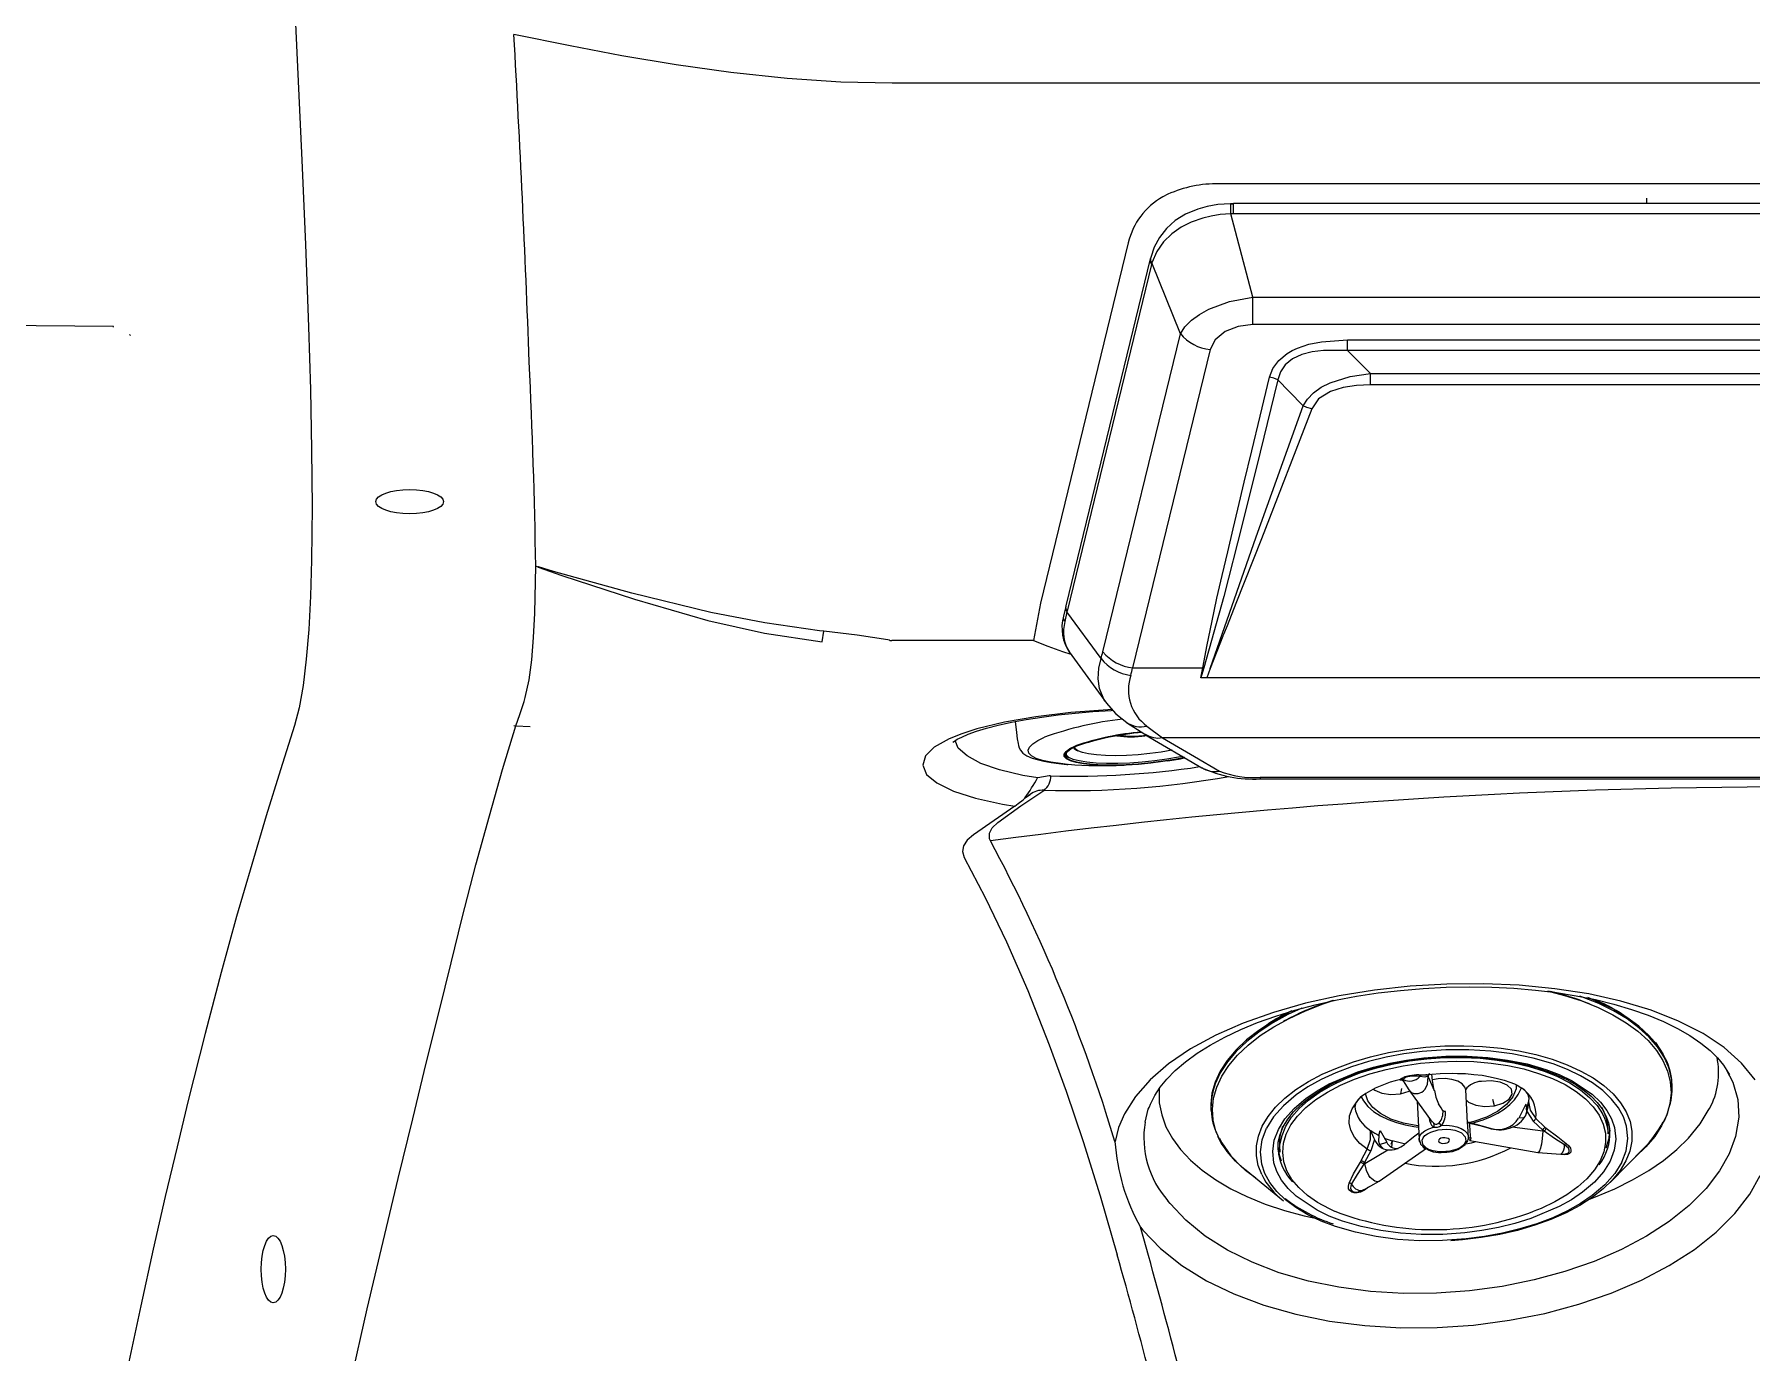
# Model space of a CAD drawing. Extents: x 527 to 611, y 788 to 934.
# Drawn here: x 577.69 to 590.02, y 875.16 to 884.62 of the extents above; entities that cross this region are included whole.
import ezdxf

# ---------------------------------------------------------------- set-up
doc = ezdxf.new("R2010")
doc.units = 0
doc.header["$MEASUREMENT"] = 0
for name, color, linetype in [('1', 4, 'Continuous'), ('BDIM_GREEN', 3, 'Continuous'), ('BDIM_YELLOW', 2, 'Continuous')]:
    doc.layers.add(name, color=color, linetype=linetype)

# ---------------------------------------------------------------- blocks, each defined once
blk = doc.blocks.new('2018 FLAIR')
at = {"layer": '1', "linetype": 'Continuous', "lineweight": 25}
for p, q in [((69.955, 80.909), (56.955, 80.909)), ((67.608, 80.187), (59.301, 80.187)), ((58.935, 80.112), (58.899, 80.093)), ((58.65, 79.764), (58.019, 77.176)), ((51.365, 79.162), (46.297, 79.214)), ((51.366, 79.162), (51.365, 79.162)), ((51.367, 79.159), (51.365, 79.162)), ((51.481, 79.105), (51.488, 79.097)), ((54.35, 78.907), (54.349, 78.907)), ((54.414, 77.435), (54.397, 77.441)), ((58.019, 77.176), (57.97, 76.909)), ((56.453, 76.898), (56.466, 76.975)), ((56.939, 76.909), (56.954, 76.909)), ((57.97, 76.909), (56.954, 76.909)), ((58.178, 76.829), (58.237, 76.81)), ((54.239, 76.297), (54.253, 76.296)), ((54.253, 76.296), (54.356, 76.29)), ((57.836, 75.718), (57.539, 75.514)), ((57.91, 75.779), (57.895, 75.765)), ((57.905, 75.775), (57.939, 75.798)), ((57.905, 75.774), (57.908, 75.778)), ((57.938, 75.801), (57.933, 75.798)), ((57.939, 75.798), (57.945, 75.802)), ((58.8, 73.556), (58.802, 73.56)), ((58.761, 72.612), (58.738, 72.696))]:
    blk.add_line(p, q, dxfattribs=at)
at = {"layer": '1', "linetype": 'Continuous', "lineweight": 25, "flags": 128}
for points in [[(52.66, 81.596), (52.69, 80.975), (52.719, 80.358), (52.745, 79.751), (52.767, 79.16), (52.78, 78.71), (52.788, 78.278), (52.791, 77.868), (52.787, 77.486)], [(56.955, 80.909), (56.587, 80.917), (56.202, 80.943), (55.798, 80.986), (55.405, 81.041), (55.014, 81.107), (54.644, 81.177), (54.24, 81.26)], [(62.37, 80.083), (62.37, 80.072), (62.37, 80.053), (62.37, 80.045)], [(52.787, 77.486), (52.78, 77.226), (52.768, 76.988), (52.75, 76.773), (52.728, 76.585), (52.7, 76.425), (52.666, 76.297)], [(54.253, 76.296), (54.282, 76.377), (54.313, 76.469), (54.322, 76.499), (54.35, 76.625), (54.369, 76.769), (54.382, 76.93), (54.391, 77.105), (54.397, 77.441)], [(54.416, 77.437), (54.415, 77.436), (54.414, 77.435)], [(54.414, 77.435), (54.585, 77.375), (55.106, 77.204), (55.633, 77.052), (56.039, 76.96), (56.453, 76.898)], [(56.466, 76.975), (56.435, 76.978), (56.042, 77.034), (55.654, 77.109), (55.087, 77.247), (54.525, 77.404), (54.416, 77.437)], [(56.939, 76.909), (56.939, 76.909), (56.939, 76.909), (56.939, 76.909), (56.938, 76.909), (56.936, 76.91), (56.925, 76.913), (56.704, 76.946), (56.466, 76.975)], [(57.97, 76.909), (58.074, 76.867), (58.178, 76.829)], [(58.534, 76.412), (58.504, 76.411), (58.238, 76.39), (57.987, 76.36), (57.761, 76.321), (57.564, 76.274), (57.456, 76.239), (57.364, 76.203), (57.258, 76.142), (57.194, 76.079), (57.175, 76.013), (57.203, 75.947), (57.277, 75.885), (57.395, 75.827), (57.553, 75.775), (57.748, 75.733), (57.836, 75.718)], [(57.39, 76.178), (57.39, 76.178), (57.402, 76.186), (57.423, 76.199), (57.456, 76.215), (57.502, 76.235), (57.561, 76.256), (57.633, 76.278), (57.717, 76.3), (57.812, 76.321), (57.917, 76.34), (58.029, 76.358), (58.147, 76.374), (58.269, 76.387), (58.395, 76.398), (58.527, 76.406), (58.537, 76.407)], [(52.666, 76.297), (52.565, 75.98), (52.462, 75.649), (52.358, 75.299), (52.25, 74.926), (52.139, 74.524), (52.024, 74.086), (51.903, 73.606), (51.822, 73.273), (51.738, 72.917), (51.652, 72.537), (51.562, 72.13), (51.469, 71.695), (51.372, 71.229), (51.272, 70.731), (51.181, 70.267), (51.088, 69.777), (50.992, 69.261), (50.894, 68.717), (50.804, 68.206), (50.712, 67.674)], [(52.016, 65.963), (52.059, 66.224), (52.168, 66.882), (52.277, 67.519), (52.386, 68.132), (52.492, 68.721), (52.597, 69.28), (52.7, 69.81), (52.796, 70.291), (52.89, 70.747), (52.981, 71.179), (53.07, 71.587), (53.188, 72.109), (53.301, 72.594), (53.41, 73.045), (53.514, 73.474), (53.611, 73.873), (53.703, 74.245), (53.789, 74.593), (53.87, 74.916), (53.968, 75.297), (54.064, 75.65), (54.158, 75.981), (54.253, 76.296)], [(58, 75.921), (57.893, 75.94), (57.727, 75.979), (57.592, 76.026), (57.493, 76.079), (57.43, 76.135), (57.408, 76.19)], [(58.093, 75.937), (58.082, 75.937), (58, 75.921)], [(57.715, 75.602), (57.88, 75.72), (58.045, 75.832)], [(57.836, 75.718), (57.861, 75.737), (57.895, 75.765)], [(57.661, 75.47), (57.655, 75.485), (57.653, 75.524), (57.673, 75.564), (57.715, 75.602), (57.715, 75.602)], [(57.539, 75.514), (57.494, 75.474), (57.467, 75.433), (57.46, 75.392), (57.472, 75.351)], [(57.662, 75.47), (57.661, 75.47), (57.661, 75.47)], [(57.472, 75.351), (57.624, 75.062), (57.776, 74.744), (57.929, 74.394), (58.083, 74.006), (58.205, 73.673), (58.327, 73.311), (58.448, 72.92), (58.57, 72.498)], [(58.738, 72.696), (58.755, 72.674), (58.881, 72.543), (59.034, 72.421), (59.212, 72.311), (59.407, 72.216), (59.623, 72.135), (59.854, 72.07), (60.095, 72.021), (60.348, 71.989), (60.606, 71.973), (60.867, 71.975), (61.129, 71.993), (61.387, 72.027), (61.64, 72.077), (61.885, 72.143), (62.117, 72.223), (62.334, 72.316), (62.534, 72.421), (62.714, 72.536), (62.871, 72.661), (63.004, 72.794), (63.111, 72.932), (63.187, 73.066)], [(63.15, 73.754), (63.053, 73.874), (62.927, 73.986), (62.776, 74.086), (62.601, 74.176), (62.403, 74.253), (62.187, 74.318), (61.956, 74.37), (61.711, 74.408), (61.457, 74.433), (61.199, 74.444), (60.936, 74.441), (60.674, 74.426), (60.417, 74.397), (60.164, 74.356), (59.922, 74.303), (59.692, 74.238), (59.476, 74.161), (59.278, 74.074), (59.098, 73.977), (58.94, 73.869), (58.807, 73.754), (58.702, 73.635), (58.624, 73.51), (58.581, 73.411), (58.555, 73.31)], [(58.802, 73.559), (58.809, 73.579), (58.84, 73.641), (58.879, 73.701), (58.927, 73.759), (58.988, 73.821), (59.061, 73.883), (59.144, 73.944), (59.239, 74.003), (59.343, 74.06), (59.457, 74.114), (59.579, 74.165), (59.71, 74.212), (59.847, 74.254), (59.991, 74.293), (60.138, 74.326), (60.289, 74.354), (60.444, 74.378), (60.604, 74.396), (60.767, 74.41), (60.931, 74.418), (61.096, 74.421), (61.259, 74.419), (61.419, 74.411), (61.574, 74.398), (61.724, 74.38), (61.866, 74.357), (62.003, 74.33), (62.136, 74.297), (62.262, 74.259), (62.381, 74.217), (62.491, 74.172), (62.592, 74.123), (62.682, 74.071), (62.76, 74.018), (62.826, 73.965), (62.88, 73.912), (62.923, 73.859), (62.959, 73.802), (62.965, 73.789)], [(62.942, 73.829), (62.991, 73.736), (63.025, 73.613), (63.032, 73.486), (63.009, 73.347), (62.963, 73.223), (62.895, 73.1), (62.798, 72.973), (62.676, 72.851), (62.533, 72.736), (62.371, 72.631), (62.191, 72.535), (61.995, 72.45), (61.785, 72.377), (61.563, 72.317), (61.334, 72.27), (61.099, 72.238), (60.862, 72.222), (60.625, 72.22), (60.39, 72.234), (60.162, 72.264), (59.943, 72.309), (59.734, 72.369), (59.539, 72.444), (59.362, 72.531), (59.202, 72.632), (59.063, 72.745), (58.95, 72.865), (58.934, 72.885)], [(58.873, 73.691), (58.871, 73.675), (58.873, 73.588), (58.89, 73.503), (58.921, 73.416), (58.967, 73.332), (59.025, 73.253), (59.096, 73.178), (59.181, 73.104), (59.279, 73.035), (59.386, 72.972), (59.502, 72.915), (59.632, 72.862), (59.772, 72.815), (59.914, 72.777), (60.039, 72.75)], [(58.771, 73.45), (58.794, 73.542), (58.8, 73.556)], [(61.962, 72.898), (62.004, 72.913), (62.142, 72.972), (62.27, 73.036), (62.386, 73.103), (62.491, 73.175), (62.587, 73.253), (62.671, 73.334), (62.756, 73.437), (62.821, 73.545)]]:
    blk.add_lwpolyline(points, dxfattribs=at)
at = {"layer": '1', "linetype": 'Continuous', "lineweight": 25}
for centre, radius, start, end in [((-70.443, 74.234), 124.881, 2.14447, 3.22508), ((59.283, 79.344), 0.843, 88.7771, 114.3822), ((54.343, 78.642), 0.266, 88.375, 88.7137), ((6.061, 76.628), 48.343, 0.964, 2.7031), ((57.962, 75.934), 0.132, 309.213, 1.0558), ((58.255, 81.992), 6.058, 268.4671, 278.6119), ((63.457, 32.376), 43.481, 82.3474, 97.6588), ((56.678, 76.664), 1.516, 324.3287, 330.6648), ((58.032, 75.693), 0.14, 84.8861, 128.4627), ((58.229, 82.26), 6.43, 268.3555, 280.2443), ((57.894, 75.792), 0.02, 301.7504, 315.3026), ((57.895, 75.791), 0.0196, 315.4264, 322.3094), ((47.38, 69.95), 11.669, 16.738, 28.23), ((62.35, 73.804), 0.538, 331.2183, 11.9647), ((59.445, 73.34), 0.683, 170.6702, 221.6703), ((60.023, 73.412), 1.472, 183.9507, 209.123), ((18.081, 61.14), 42.267, 13.0738, 15.7485), ((17.321, 60.808), 42.874, 13.3079, 15.8218)]:
    blk.add_arc(centre, radius, start, end, dxfattribs=at)
blk.add_ellipse((59.91, 79.087), major_axis=(-1.175, 0.862), ratio=0.581844, start_param=6.028998, end_param=6.520571, dxfattribs=at)
at = {"layer": '1'}
for centre, major_axis in [((53.492, 77.905), (-0.242, 0)), ((52.513, 72.394), (0, 0.242))]:
    blk.add_ellipse(centre, major_axis=major_axis, ratio=0.358288, dxfattribs=at)
at = {"layer": 'BDIM_GREEN', "linetype": 'Continuous', "lineweight": 25}
for p, q in [((59.406, 80.044), (59.385, 80.044)), ((67.503, 80.045), (59.406, 80.045)), ((59.406, 80.044), (59.406, 80.045)), ((59.545, 79.374), (59.386, 79.972)), ((67.503, 79.972), (59.406, 79.972)), ((58.808, 79.648), (58.202, 77.158)), ((58.811, 79.659), (58.808, 79.648)), ((58.818, 79.609), (58.211, 77.119)), ((58.82, 79.619), (58.818, 79.609)), ((59.024, 79.111), (58.82, 79.619)), ((59.545, 79.374), (67.364, 79.374)), ((59.545, 79.176), (59.545, 79.374)), ((67.364, 79.176), (59.545, 79.176)), ((58.468, 76.827), (59.024, 79.111)), ((60.223, 79.066), (66.686, 79.066)), ((60.223, 78.99), (60.223, 79.066)), ((59.238, 78.997), (58.681, 76.713)), ((66.686, 78.99), (60.223, 78.99)), ((60.389, 78.825), (66.52, 78.825)), ((60.389, 78.744), (60.389, 78.825)), ((66.52, 78.744), (60.389, 78.744)), ((58.201, 77.153), (58.185, 77.083)), ((58.21, 77.114), (58.195, 77.045)), ((58.202, 77.158), (58.201, 77.153)), ((58.211, 77.119), (58.21, 77.114)), ((58.455, 76.779), (58.21, 77.114)), ((58.225, 76.827), (58.493, 76.458)), ((58.681, 76.713), (59.186, 76.713)), ((59.171, 76.641), (59.186, 76.713)), ((59.192, 76.712), (59.171, 76.641)), ((59.239, 76.707), (59.214, 76.641)), ((59.214, 76.641), (59.171, 76.641)), ((67.695, 76.641), (59.214, 76.641)), ((58.638, 76.32), (58.77, 76.235)), ((58.77, 76.234), (59.178, 75.994)), ((58.784, 76.294), (58.897, 76.21)), ((68.013, 76.21), (58.897, 76.21)), ((58.198, 76.086), (58.223, 76.069)), ((67.313, 75.924), (59.596, 75.924)), ((59.596, 75.917), (59.596, 75.917)), ((59.596, 75.914), (67.313, 75.914)), ((61.965, 74.297), (61.954, 74.302)), ((59.775, 74.18), (59.765, 74.174)), ((62.49, 73.941), (62.438, 74.021)), ((60.624, 73.748), (60.624, 73.747)), ((60.624, 73.747), (60.664, 73.682)), ((60.794, 73.79), (60.786, 73.789)), ((60.802, 73.782), (60.8, 73.78)), ((60.802, 73.775), (60.8, 73.78)), ((60.802, 73.782), (60.802, 73.775)), ((60.802, 73.775), (60.847, 73.677)), ((62.554, 73.718), (62.553, 73.73)), ((60.664, 73.681), (60.832, 73.45)), ((60.723, 73.6), (60.738, 73.325)), ((61.086, 73.445), (61.073, 73.681)), ((59.243, 73.545), (59.244, 73.533)), ((61.503, 73.58), (61.453, 73.478)), ((61.503, 73.58), (61.509, 73.549)), ((61.513, 73.53), (61.517, 73.542)), ((61.513, 73.525), (61.557, 73.456)), ((61.575, 73.476), (61.641, 73.415)), ((60.448, 73.355), (60.458, 73.389)), ((60.458, 73.389), (60.505, 73.305)), ((61.086, 73.451), (61.249, 73.406)), ((61.092, 73.344), (61.09, 73.377)), ((61.625, 73.386), (61.405, 73.413)), ((61.625, 73.393), (61.557, 73.456)), ((61.625, 73.393), (61.625, 73.386)), ((61.635, 73.385), (61.625, 73.393)), ((61.635, 73.385), (61.625, 73.386)), ((61.641, 73.415), (61.651, 73.407)), ((62.096, 73.367), (62.094, 73.41)), ((59.725, 73.251), (59.725, 73.261)), ((59.735, 73.279), (59.738, 73.235)), ((60.323, 73.174), (60.366, 73.255)), ((60.392, 73.243), (60.347, 73.16)), ((60.348, 73.153), (60.514, 73.25)), ((60.417, 73.325), (60.392, 73.243)), ((60.451, 73.026), (60.791, 73.263)), ((60.454, 73.29), (60.505, 73.305)), ((60.454, 73.29), (60.478, 73.262)), ((60.738, 73.325), (60.746, 73.303)), ((61.091, 73.341), (61.092, 73.344)), ((61.101, 73.318), (61.591, 73.233)), ((61.591, 73.233), (61.756, 73.22)), ((62.08, 73.27), (62.081, 73.265)), ((62.109, 73.017), (62.351, 73.264)), ((59.496, 73.104), (59.764, 72.886)), ((60.316, 73.163), (60.323, 73.174)), ((60.347, 73.16), (60.34, 73.148)), ((60.34, 73.148), (60.348, 73.153)), ((60.347, 73.16), (60.348, 73.153)), ((61.758, 73.22), (61.787, 73.222)), ((60.332, 72.96), (60.451, 73.026)), ((60.306, 72.951), (60.327, 72.959))]:
    blk.add_line(p, q, dxfattribs=at)
at = {"layer": 'BDIM_GREEN', "linetype": 'Continuous', "lineweight": 25, "flags": 128}
for points in [[(59.385, 80.044), (59.294, 80.038), (59.217, 80.025), (59.149, 80.006), (59.061, 79.969), (58.987, 79.923), (58.924, 79.866), (58.874, 79.802), (58.836, 79.733), (58.811, 79.659)], [(59.385, 80.044), (59.397, 80.044), (59.406, 80.044)], [(59.386, 79.972), (59.311, 79.966), (59.245, 79.955), (59.185, 79.941), (59.102, 79.912), (59.029, 79.875), (58.962, 79.829), (58.903, 79.771), (58.855, 79.702), (58.82, 79.619)], [(59.406, 79.972), (59.395, 79.972), (59.386, 79.972)], [(59.024, 79.111), (59.057, 79.161), (59.104, 79.208), (59.162, 79.25), (59.228, 79.286), (59.378, 79.343), (59.545, 79.374)], [(59.545, 79.176), (59.439, 79.163), (59.345, 79.126), (59.275, 79.068), (59.238, 78.997)], [(59.663, 78.798), (59.687, 78.861), (59.73, 78.919), (59.79, 78.969), (59.826, 78.99), (59.865, 79.008), (59.946, 79.035), (60.038, 79.053), (60.223, 79.066)], [(60.223, 78.99), (60.052, 78.991), (59.971, 78.981), (59.895, 78.961), (59.829, 78.93), (59.776, 78.888), (59.742, 78.836), (59.724, 78.779)], [(60.223, 78.99), (60.316, 78.897), (60.389, 78.825)], [(59.186, 76.713), (59.216, 76.876), (59.249, 77.038), (59.287, 77.211), (59.325, 77.375), (59.364, 77.544), (59.403, 77.711), (59.436, 77.851), (59.483, 78.046), (59.536, 78.269), (59.596, 78.52), (59.663, 78.798)], [(59.724, 78.779), (59.596, 78.26), (59.468, 77.741), (59.337, 77.225), (59.192, 76.712)], [(59.724, 78.779), (59.694, 78.791), (59.663, 78.798)], [(59.906, 78.594), (59.804, 78.697), (59.724, 78.779)], [(59.906, 78.594), (59.936, 78.642), (59.979, 78.687), (60.035, 78.727), (60.1, 78.759), (60.242, 78.803), (60.389, 78.825)], [(60.389, 78.744), (60.289, 78.74), (60.192, 78.725), (60.102, 78.697), (60.016, 78.643), (59.967, 78.571)], [(59.239, 76.707), (59.568, 77.652), (59.906, 78.594)], [(59.967, 78.571), (59.607, 77.638), (59.422, 77.173), (59.359, 77.014), (59.334, 76.951), (59.33, 76.942), (59.33, 76.941), (59.33, 76.941), (59.33, 76.941), (59.329, 76.94), (59.239, 76.707)], [(59.967, 78.571), (59.932, 78.581), (59.906, 78.594)], [(58.491, 76.46), (58.561, 76.382), (58.639, 76.319)], [(57.839, 76.326), (57.848, 76.248), (57.853, 76.202), (57.859, 76.169), (57.862, 76.155), (57.867, 76.138), (57.876, 76.12), (57.894, 76.1), (57.922, 76.081), (57.961, 76.064), (58.006, 76.051), (58.044, 76.042), (58.097, 76.033), (58.151, 76.025), (58.19, 76.021), (58.209, 76.019), (58.215, 76.019), (58.216, 76.019)], [(58.897, 76.21), (59.125, 76.076), (59.305, 75.97)], [(59.057, 76.067), (58.982, 76.052), (58.899, 76.039), (58.811, 76.028), (58.723, 76.019), (58.635, 76.014), (58.551, 76.011), (58.472, 76.012), (58.4, 76.015), (58.337, 76.022), (58.284, 76.032), (58.243, 76.043), (58.215, 76.058), (58.2, 76.074), (58.2, 76.092), (58.213, 76.11), (58.239, 76.13), (58.279, 76.149)], [(58.228, 76.066), (58.221, 76.068), (58.2, 76.074)], [(59.04, 76.076), (59.011, 76.071), (58.928, 76.056), (58.841, 76.044), (58.751, 76.035), (58.662, 76.028), (58.576, 76.025), (58.494, 76.025), (58.419, 76.028), (58.353, 76.034), (58.298, 76.043), (58.254, 76.054), (58.224, 76.068), (58.208, 76.085), (58.206, 76.102), (58.206, 76.103)], [(59.054, 76.068), (58.984, 76.054), (58.9, 76.041), (58.811, 76.03), (58.722, 76.021), (58.634, 76.016), (58.548, 76.013), (58.469, 76.014), (58.396, 76.018), (58.332, 76.024), (58.279, 76.034), (58.238, 76.046), (58.211, 76.059)], [(58.965, 76.12), (58.964, 76.12), (58.886, 76.107), (58.804, 76.096), (58.721, 76.088), (58.638, 76.083), (58.559, 76.081), (58.486, 76.083), (58.421, 76.087), (58.365, 76.094), (58.321, 76.104), (58.289, 76.117), (58.27, 76.131), (58.266, 76.144)], [(58.613, 76.013), (58.615, 76.013), (58.62, 76.013)], [(61.674, 74.388), (61.781, 74.36), (61.906, 74.32), (62.022, 74.273), (62.128, 74.221), (62.224, 74.164), (62.309, 74.102), (62.381, 74.036), (62.441, 73.965), (62.488, 73.892), (62.521, 73.817), (62.541, 73.739), (62.546, 73.66), (62.537, 73.581), (62.515, 73.502), (62.478, 73.424), (62.429, 73.348), (62.366, 73.273), (62.29, 73.201), (62.289, 73.201)], [(62.495, 73.929), (62.448, 74.003), (62.388, 74.073), (62.315, 74.14), (62.23, 74.202), (62.133, 74.26), (62.026, 74.312), (61.95, 74.344)], [(59.825, 74.248), (59.796, 74.233), (59.687, 74.173), (59.588, 74.109), (59.5, 74.04), (59.424, 73.968), (59.361, 73.893), (59.311, 73.816), (59.274, 73.737), (59.251, 73.658), (59.243, 73.578), (59.243, 73.545)], [(59.565, 73.048), (59.492, 73.102), (59.419, 73.169), (59.359, 73.239), (59.313, 73.312), (59.279, 73.388), (59.26, 73.465), (59.255, 73.544), (59.263, 73.623), (59.286, 73.702), (59.322, 73.78), (59.372, 73.857), (59.435, 73.931), (59.51, 74.003), (59.597, 74.071), (59.696, 74.135), (59.804, 74.195), (59.922, 74.249), (60.049, 74.299), (60.129, 74.326)], [(62.193, 73.162), (62.225, 73.245), (62.237, 73.332), (62.227, 73.42), (62.205, 73.487), (62.169, 73.552), (62.119, 73.616), (62.057, 73.676), (61.982, 73.732), (61.896, 73.783), (61.802, 73.828), (61.699, 73.868), (61.556, 73.909), (61.406, 73.94), (61.253, 73.96), (61.095, 73.97), (60.93, 73.969), (60.76, 73.957), (60.629, 73.94), (60.501, 73.916), (60.374, 73.885), (60.253, 73.848), (60.139, 73.805), (60.034, 73.756), (59.94, 73.703), (59.856, 73.646), (59.764, 73.568), (59.693, 73.487), (59.643, 73.406)], [(59.726, 73.261), (59.727, 73.305), (59.74, 73.361), (59.762, 73.417), (59.795, 73.471), (59.837, 73.524), (59.888, 73.575), (59.948, 73.624), (60.017, 73.671), (60.093, 73.715), (60.176, 73.755), (60.265, 73.791), (60.359, 73.824), (60.456, 73.851), (60.553, 73.873), (60.647, 73.89), (60.715, 73.9), (60.788, 73.908), (60.883, 73.916)], [(59.728, 73.398), (59.774, 73.474), (59.841, 73.549), (59.926, 73.622), (60.005, 73.675), (60.093, 73.724), (60.297, 73.811), (60.41, 73.845), (60.528, 73.874), (60.648, 73.896), (60.771, 73.912), (60.929, 73.924), (61.084, 73.924), (61.231, 73.915), (61.373, 73.896), (61.513, 73.868), (61.647, 73.829), (61.743, 73.792), (61.831, 73.75), (61.981, 73.65), (62.039, 73.594), (62.086, 73.534), (62.119, 73.473), (62.14, 73.411), (62.149, 73.328), (62.138, 73.248), (62.109, 73.17)], [(60.883, 73.916), (61.008, 73.919), (61.059, 73.919), (61.141, 73.916), (61.225, 73.909), (61.313, 73.899), (61.401, 73.885), (61.489, 73.866), (61.574, 73.844), (61.655, 73.817), (61.731, 73.787), (61.802, 73.754), (61.866, 73.717), (61.923, 73.678), (61.974, 73.636), (62.016, 73.591), (62.052, 73.545), (62.079, 73.496), (62.097, 73.445), (62.104, 73.404)], [(60.6, 73.754), (60.614, 73.754), (60.622, 73.746)], [(60.668, 73.783), (60.669, 73.781), (60.671, 73.778)], [(60.8, 73.78), (60.78, 73.773), (60.743, 73.777)], [(60.755, 73.789), (60.789, 73.789), (60.79, 73.79)], [(60.79, 73.789), (60.83, 73.794), (60.889, 73.798)], [(60.847, 73.677), (60.835, 73.748), (60.83, 73.794)], [(61.073, 73.681), (61.067, 73.702), (61.047, 73.725), (61.015, 73.744), (60.973, 73.757), (60.925, 73.763), (60.875, 73.761), (60.834, 73.754)], [(60.889, 73.798), (60.978, 73.801), (61.014, 73.8), (61.072, 73.798), (61.131, 73.793), (61.19, 73.786), (61.247, 73.776), (61.3, 73.764), (61.348, 73.751), (61.389, 73.737), (61.422, 73.724), (61.446, 73.712), (61.463, 73.702), (61.471, 73.697), (61.471, 73.697)], [(61.278, 73.568), (61.34, 73.586), (61.385, 73.615), (61.407, 73.65), (61.402, 73.686), (61.371, 73.716), (61.319, 73.738), (61.254, 73.746), (61.185, 73.741)], [(60.323, 73.632), (60.338, 73.603), (60.37, 73.562), (60.411, 73.526), (60.46, 73.495), (60.515, 73.469), (60.575, 73.447), (60.638, 73.43), (60.7, 73.419), (60.733, 73.415)], [(60.411, 73.687), (60.419, 73.679), (60.471, 73.657), (60.536, 73.649), (60.605, 73.654)], [(60.605, 73.654), (60.667, 73.673), (60.669, 73.674)], [(61.077, 73.607), (61.092, 73.593), (61.144, 73.571), (61.209, 73.562), (61.278, 73.568)], [(61.118, 73.442), (61.142, 73.449), (61.198, 73.467), (61.251, 73.489), (61.302, 73.515), (61.348, 73.544), (61.388, 73.576), (61.423, 73.611), (61.45, 73.649), (61.47, 73.691), (61.47, 73.692)], [(61.523, 73.595), (61.536, 73.536), (61.575, 73.476)], [(60.909, 73.532), (60.896, 73.552), (60.877, 73.581)], [(61.501, 73.493), (61.51, 73.525), (61.509, 73.549)], [(59.291, 73.35), (59.323, 73.29), (59.338, 73.269)], [(62.193, 73.162), (62.143, 73.081), (62.072, 73), (61.981, 72.922), (61.896, 72.865), (61.802, 72.812), (61.697, 72.763), (61.583, 72.72), (61.462, 72.683), (61.336, 72.652), (61.207, 72.628), (61.076, 72.611), (60.906, 72.599), (60.741, 72.598), (60.583, 72.608), (60.43, 72.628), (60.281, 72.659), (60.137, 72.7), (60.034, 72.74), (59.94, 72.785), (59.854, 72.836), (59.779, 72.892), (59.717, 72.952), (59.667, 73.016), (59.631, 73.081), (59.609, 73.148), (59.599, 73.236), (59.611, 73.323), (59.643, 73.406)], [(62.109, 73.17), (62.062, 73.094), (61.996, 73.019), (61.91, 72.946), (61.831, 72.893), (61.743, 72.844), (61.539, 72.758), (61.426, 72.723), (61.308, 72.694), (61.188, 72.672), (61.066, 72.656), (60.907, 72.644), (60.752, 72.644), (60.605, 72.653), (60.463, 72.672), (60.323, 72.7), (60.189, 72.739), (60.093, 72.776), (60.005, 72.818), (59.855, 72.918), (59.797, 72.974), (59.751, 73.034), (59.717, 73.095), (59.696, 73.158), (59.687, 73.24), (59.698, 73.32), (59.728, 73.398)], [(60.366, 73.255), (60.388, 73.326), (60.39, 73.388)], [(60.448, 73.355), (60.446, 73.314), (60.454, 73.29)], [(60.736, 73.37), (60.698, 73.341), (60.632, 73.29)], [(60.764, 73.29), (60.76, 73.32), (60.766, 73.337), (60.78, 73.353), (60.798, 73.367), (60.822, 73.379), (60.875, 73.395), (60.933, 73.4), (60.965, 73.397), (60.994, 73.392), (61.02, 73.383), (61.042, 73.372), (61.068, 73.345)], [(60.898, 73.425), (60.936, 73.427), (60.974, 73.424), (61.009, 73.416), (61.04, 73.405), (61.064, 73.39), (61.081, 73.373), (61.091, 73.354), (61.091, 73.333)], [(61.09, 73.377), (61.09, 73.382), (61.086, 73.452)], [(61.253, 73.403), (61.192, 73.419), (61.102, 73.441)], [(61.781, 73.287), (61.709, 73.333), (61.635, 73.385)], [(61.651, 73.407), (61.733, 73.345), (61.794, 73.297)], [(62.081, 73.265), (62.101, 73.335), (62.106, 73.398)], [(62.105, 73.406), (62.105, 73.404), (62.107, 73.384)], [(59.724, 73.278), (59.734, 73.215), (59.748, 73.171)], [(60.743, 73.306), (60.741, 73.311), (60.738, 73.325)], [(60.746, 73.303), (60.749, 73.292), (60.771, 73.27)], [(61.068, 73.345), (61.073, 73.315), (61.066, 73.299), (61.053, 73.283), (61.034, 73.268), (61.011, 73.256), (60.958, 73.241), (60.899, 73.236), (60.868, 73.238), (60.838, 73.244), (60.812, 73.252), (60.79, 73.264), (60.764, 73.29)], [(60.906, 73.337), (60.894, 73.334), (60.884, 73.328), (60.879, 73.322), (60.877, 73.315), (60.88, 73.309), (60.887, 73.303), (60.897, 73.299), (60.909, 73.297), (60.923, 73.298), (60.927, 73.298), (60.939, 73.302), (60.948, 73.307), (60.954, 73.313), (60.955, 73.32), (60.953, 73.327), (60.946, 73.332), (60.935, 73.336), (60.923, 73.338), (60.91, 73.338), (60.906, 73.337)], [(61.091, 73.333), (61.092, 73.335), (61.096, 73.337), (61.101, 73.338), (61.108, 73.339)], [(61.101, 73.318), (61.1, 73.318), (61.099, 73.319)], [(60.235, 73.012), (60.266, 73.078), (60.316, 73.163)], [(60.34, 73.148), (60.293, 73.074), (60.253, 73.007)], [(62.222, 73.172), (62.181, 73.102), (62.127, 73.035), (62.06, 72.97), (61.981, 72.909), (61.892, 72.852), (61.793, 72.799), (61.684, 72.751), (61.568, 72.709), (61.445, 72.673), (61.317, 72.644), (61.184, 72.621), (61.049, 72.605), (60.966, 72.598)], [(61.792, 73.217), (61.781, 73.216), (61.755, 73.218)], [(61.77, 73.221), (61.77, 73.221), (61.79, 73.222)], [(60.345, 72.961), (60.318, 72.948), (60.293, 72.942), (60.272, 72.942), (60.254, 72.948), (60.24, 72.958), (60.232, 72.971), (60.23, 72.99), (60.235, 73.012)], [(60.311, 72.953), (60.321, 72.956), (60.341, 72.966)], [(60.327, 72.959), (60.331, 72.96), (60.332, 72.96)]]:
    blk.add_lwpolyline(points, dxfattribs=at)
at = {"layer": 'BDIM_GREEN', "linetype": 'Continuous', "lineweight": 25}
for centre, radius, start, end in [((51.44, 79.837), 7.948, 0.9729, 1.4966), ((59.268, 79.31), 0.314, 219.1279, 264.4889), ((58.494, 77), 0.32, 164.8964, 214.0442), ((58.712, 77.025), 0.314, 219.1279, 264.4889), ((58.703, 76.967), 0.311, 217.145, 263.6515), ((59.172, 76.537), 0.177, 83.5469, 85.484), ((58.969, 76.553), 0.318, 160.6101, 234.4842), ((58.898, 74.366), 1.887, 94.4643, 109.1397), ((58.671, 76.945), 0.728, 261.8967, 278.0247), ((58.678, 76.889), 0.668, 262.2329, 277.9922), ((58.306, 76.176), 0.0622, 216.8351, 253.6548), ((58.351, 79.806), 3.807, 278.7828, 280.6945), ((58.468, 79.484), 3.474, 265.8718, 272.395), ((59.551, 76.811), 0.898, 245.3764, 272.8694), ((59.558, 76.636), 0.712, 249.131, 273.0555), ((61.202, 72.368), 2.075, 68.4242, 77.1723), ((61.203, 72.404), 2.041, 68.4073, 76.5564), ((61.596, 73.321), 1.084, 55.6994, 69.0851), ((60.262, 73.265), 1.077, 114.9385, 126.4484), ((60.744, 72.333), 2.085, 107.5226, 118.0024), ((60.744, 72.358), 2.063, 107.6202, 118.0044), ((62.082, 73.701), 0.472, 3.4975, 28.8718), ((62.093, 73.692), 0.461, 341.0188, 25.2566), ((60.744, 73.053), 0.716, 101.2301, 125.9146), ((60.61, 73.742), 0.0197, 43.0862, 99.0538), ((60.674, 73.712), 0.0662, 92.3309, 138.7248), ((60.669, 73.846), 0.101, 243.5167, 317.1948), ((60.699, 73.587), 0.198, 99.015, 111.771), ((60.736, 73.404), 0.385, 90.1494, 100.1384), ((60.705, 73.588), 0.193, 78.6788, 100.2987), ((60.759, 73.772), 0.0168, 104.5603, 162.9367), ((61.188, 73.595), 0.147, 91.3513, 143.4979), ((59.705, 73.559), 0.461, 161.2278, 205.3459), ((60.38, 73.545), 0.104, 122.2358, 172.8978), ((61.195, 73.733), 0.352, 189.1217, 205.5296), ((61.429, 73.607), 0.0984, 12.2738, 62.8506), ((61.334, 73.626), 0.191, 336.2414, 350.9012), ((61.277, 73.596), 0.246, 343.236, 359.8555), ((60.793, 73.522), 0.117, 319.3939, 5.162), ((60.791, 73.511), 0.137, 321.2482, 6.9189), ((60.924, 73.553), 0.0253, 233.9236, 275.8262), ((61.307, 73.565), 0.169, 249.966, 329.2136), ((61.341, 73.582), 0.181, 290.8503, 341.6231), ((61.524, 73.504), 0.0584, 304.6904, 331.4575), ((61.75, 73.388), 0.344, 3.7822, 29.145), ((62.187, 73.624), 0.352, 328.1101, 344.7155), ((60.067, 73.296), 0.332, 158.4944, 183.0357), ((60.664, 73.785), 0.481, 235.4201, 243.343), ((61.067, 73.635), 0.72, 200.0212, 205.5131), ((60.825, 73.43), 0.0219, 317.6074, 25.5731), ((60.855, 73.496), 0.0824, 259.9363, 300.7751), ((60.859, 73.466), 0.0305, 242.1315, 318.58), ((60.926, 73.463), 0.0475, 201.6116, 233.5067), ((61.104, 73.462), 0.021, 207.4922, 262.9273), ((57.222, 73.135), 3.891, 2.9984, 4.5128), ((61.314, 73.638), 0.243, 255.3828, 291.9667), ((61.568, 73.452), 0.0818, 313.9883, 332.9731), ((61.573, 73.446), 0.0875, 315.319, 333.058), ((61.816, 73.799), 0.757, 315.0153, 332.7544), ((59.921, 73.65), 0.692, 207.0714, 232.0772), ((61.09, 74.754), 1.664, 244.2061, 245.1827), ((60.528, 73.368), 0.118, 201.1618, 263.2744), ((60.576, 73.341), 0.0799, 207.3273, 277.5943), ((60.524, 73.416), 0.166, 266.3919, 310.5854), ((60.628, 73.269), 0.0942, 150.9143, 167.7147), ((60.886, 73.425), 0.193, 233.2421, 278.5085), ((60.927, 73.442), 0.208, 266.7104, 313.0344), ((61.058, 73.331), 0.0338, 303.8532, 3.413), ((61.149, 73.352), 0.057, 206.3211, 216.8151), ((61.812, 73.262), 0.0396, 116.8628, 141.6259), ((60.247, 73.023), 0.156, 53.3617, 63.6807), ((60.242, 73.011), 0.182, 54.8184, 63.6805), ((60.103, 73.326), 0.556, 207.0627, 232.3746), ((60.235, 72.979), 0.0336, 58.113, 90.3536), ((60.475, 73.805), 1.142, 232.279, 251.9204), ((60.846, 74.678), 2, 249.0935, 290.9426)]:
    blk.add_arc(centre, radius, start, end, dxfattribs=at)
for centre, major_axis, ratio, start_param, end_param in [((57.443, 78.065), (-0.677, 1.719), 0.480619, 3.700312, 3.739841), ((57.656, 78.127), (-0.636, 1.981), 0.433377, 3.749136, 3.788665)]:
    blk.add_ellipse(centre, major_axis=major_axis, ratio=ratio, start_param=start_param, end_param=end_param, dxfattribs=at)
at = {"layer": 'BDIM_YELLOW', "linetype": 'Continuous', "lineweight": 25}
for p, q in [((59.406, 79.972), (59.406, 80.044)), ((59.596, 75.924), (59.596, 75.917)), ((60.624, 73.756), (60.624, 73.748)), ((60.735, 73.789), (60.755, 73.789)), ((60.812, 73.8), (60.802, 73.782)), ((60.612, 73.692), (60.605, 73.654)), ((61.278, 73.568), (61.267, 73.613)), ((61.525, 73.627), (61.523, 73.595)), ((61.486, 73.48), (61.453, 73.478)), ((60.833, 73.451), (60.845, 73.439)), ((61.249, 73.406), (61.25, 73.404)), ((60.545, 73.315), (60.54, 73.27)), ((61.077, 73.303), (61.061, 73.288)), ((60.374, 72.984), (60.345, 72.961))]:
    blk.add_line(p, q, dxfattribs=at)
at = {"layer": 'BDIM_YELLOW', "linetype": 'Continuous', "lineweight": 25, "flags": 128}
for points in [[(58.493, 76.461), (58.48, 76.475), (58.443, 76.563), (58.434, 76.633), (58.44, 76.71), (58.455, 76.779)], [(58.215, 76.019), (58.163, 76.024), (58.094, 76.034), (58.035, 76.047), (57.989, 76.062), (57.956, 76.08), (57.937, 76.099), (57.932, 76.121), (57.941, 76.143), (57.964, 76.166), (58, 76.19), (58.049, 76.214)], [(58.611, 76.013), (58.547, 76.011), (58.467, 76.012), (58.394, 76.015), (58.33, 76.022), (58.276, 76.032), (58.235, 76.044), (58.206, 76.058), (58.191, 76.075), (58.19, 76.093), (58.204, 76.112), (58.231, 76.132), (58.271, 76.152)], [(59.057, 76.066), (58.986, 76.052), (58.934, 76.044)], [(62.51, 73.889), (62.496, 73.917), (62.449, 73.991), (62.389, 74.061), (62.316, 74.128), (62.231, 74.191), (62.134, 74.248), (62.027, 74.301), (61.91, 74.347), (61.891, 74.354)], [(59.895, 74.268), (59.796, 74.222), (59.687, 74.162), (59.588, 74.097), (59.501, 74.028), (59.425, 73.956), (59.362, 73.882), (59.311, 73.804), (59.275, 73.726), (59.268, 73.707)], [(59.608, 73.073), (59.583, 73.138), (59.57, 73.208), (59.57, 73.279), (59.585, 73.35), (59.612, 73.421), (59.654, 73.49), (59.708, 73.558), (59.775, 73.622), (59.853, 73.684), (59.943, 73.741), (60.042, 73.794), (60.151, 73.841), (60.267, 73.883), (60.39, 73.919), (60.518, 73.949), (60.65, 73.972), (60.786, 73.988), (60.922, 73.997), (61.059, 73.999), (61.194, 73.993), (61.326, 73.981), (61.454, 73.961), (61.576, 73.935), (61.692, 73.902), (61.8, 73.862), (61.898, 73.817), (61.987, 73.767), (62.065, 73.712), (62.131, 73.652), (62.184, 73.589), (62.225, 73.523), (62.252, 73.455), (62.265, 73.384), (62.265, 73.313), (62.25, 73.242), (62.222, 73.172), (62.222, 73.172)], [(59.738, 73.235), (59.739, 73.289), (59.754, 73.355), (59.782, 73.421), (59.823, 73.485), (59.877, 73.548), (59.943, 73.607), (60.021, 73.663), (60.109, 73.714), (60.207, 73.761), (60.313, 73.803), (60.426, 73.838), (60.545, 73.867), (60.668, 73.89), (60.794, 73.905), (60.922, 73.914), (61.049, 73.915), (61.175, 73.909), (61.298, 73.896), (61.417, 73.876), (61.529, 73.85), (61.635, 73.817), (61.732, 73.777), (61.819, 73.733), (61.896, 73.683), (61.962, 73.628), (62.015, 73.57), (62.055, 73.509)], [(60.133, 72.809), (60.094, 72.827), (60.009, 72.873), (59.936, 72.924), (59.874, 72.98), (59.825, 73.039), (59.789, 73.101), (59.767, 73.166), (59.759, 73.231), (59.764, 73.298), (59.784, 73.364), (59.818, 73.43), (59.865, 73.493), (59.925, 73.554), (59.997, 73.612), (60.08, 73.666), (60.173, 73.715), (60.275, 73.759), (60.385, 73.797), (60.502, 73.829), (60.623, 73.854)], [(60.623, 73.854), (60.748, 73.873), (60.876, 73.884), (61.003, 73.888), (61.13, 73.885), (61.254, 73.874), (61.374, 73.856), (61.489, 73.832), (61.596, 73.8), (61.696, 73.763), (61.786, 73.719), (61.865, 73.67), (61.933, 73.617), (61.988, 73.56), (62.031, 73.499), (62.06, 73.435), (62.075, 73.37), (62.076, 73.304), (62.063, 73.237), (62.037, 73.171), (61.996, 73.107), (61.943, 73.044), (61.877, 72.985), (61.799, 72.929), (61.711, 72.877), (61.613, 72.831), (61.561, 72.81)], [(60.604, 73.757), (60.601, 73.755), (60.606, 73.762)], [(60.606, 73.762), (60.619, 73.769), (60.626, 73.771)], [(60.665, 73.683), (60.676, 73.668), (60.688, 73.66), (60.702, 73.656), (60.73, 73.656), (60.758, 73.666), (60.77, 73.675), (60.781, 73.687), (60.797, 73.723), (60.802, 73.775), (60.802, 73.775)], [(61.435, 73.717), (61.434, 73.689), (61.411, 73.632), (61.366, 73.577), (61.301, 73.527), (61.221, 73.486), (61.131, 73.454), (61.102, 73.447)], [(60.366, 73.255), (60.313, 73.297), (60.273, 73.343), (60.247, 73.392), (60.236, 73.443), (60.239, 73.495), (60.257, 73.546), (60.29, 73.596), (60.323, 73.633)], [(60.733, 73.422), (60.728, 73.423), (60.626, 73.442), (60.535, 73.472), (60.461, 73.511), (60.406, 73.555), (60.371, 73.602), (60.354, 73.652), (60.354, 73.656)], [(60.738, 73.325), (60.738, 73.331), (60.744, 73.351), (60.758, 73.37), (60.78, 73.388), (60.808, 73.403), (60.841, 73.415)], [(61.625, 73.386), (61.621, 73.333), (61.616, 73.292), (61.612, 73.276), (61.609, 73.263), (61.601, 73.244), (61.594, 73.233), (61.591, 73.233)], [(60.636, 73.292), (60.631, 73.293), (60.545, 73.315)], [(61.144, 73.308), (61.112, 73.3), (61.061, 73.29)], [(61.108, 73.339), (61.108, 73.333), (61.107, 73.327), (61.104, 73.321), (61.102, 73.318), (61.101, 73.318)], [(61.79, 73.222), (61.806, 73.227), (61.815, 73.237), (61.816, 73.249), (61.81, 73.262), (61.797, 73.274), (61.781, 73.287)], [(61.794, 73.297), (61.812, 73.279), (61.824, 73.262), (61.828, 73.248), (61.826, 73.235), (61.817, 73.225), (61.802, 73.218), (61.792, 73.217)], [(60.451, 73.027), (60.447, 73.024), (60.439, 73.022), (60.419, 73.027), (60.398, 73.042), (60.387, 73.052), (60.378, 73.066), (60.36, 73.102), (60.348, 73.153)], [(60.253, 73.007), (60.247, 72.991), (60.245, 72.976), (60.25, 72.963), (60.262, 72.953), (60.28, 72.948), (60.3, 72.95), (60.311, 72.953)]]:
    blk.add_lwpolyline(points, dxfattribs=at)
at = {"layer": 'BDIM_YELLOW', "linetype": 'Continuous', "lineweight": 25}
for centre, radius, start, end in [((58.845, 79.636), 0.038, 161.3142, 224.6361), ((58.848, 79.646), 0.0387, 160.9857, 224.0981), ((58.222, 77.073), 0.0382, 164.1216, 225.1614), ((58.452, 76.97), 0.267, 163.6379, 213.1926), ((58.237, 77.141), 0.0379, 161.5512, 224.7351), ((58.238, 77.146), 0.0379, 161.4424, 224.6612), ((58.879, 73.901), 2.457, 96.3106, 109.743), ((58.739, 76.457), 0.169, 233.8334, 285.2996), ((58.898, 74.345), 1.912, 94.5737, 109.1506), ((58.865, 76.378), 0.17, 236.2062, 280.5686), ((59.273, 76.137), 0.17, 236.3465, 280.6507), ((60.819, 73.782), 0.0189, 139.2365, 187.8577), ((61.35, 73.504), 0.227, 352.9439, 57.3813), ((60.508, 73.59), 0.233, 187.9464, 239.8261), ((60.895, 73.479), 0.0843, 179.7408, 229.8768), ((61.762, 73.347), 0.335, 3.4248, 28.9461), ((61.731, 73.372), 0.377, 322.8012, 1.8187), ((60.102, 73.282), 0.378, 184.6375, 223.5434), ((60.758, 73.986), 0.704, 247.4287, 252.4405), ((60.858, 74.29), 1.157, 258.9799, 297.7489), ((60.785, 73.284), 0.0234, 201.0166, 272.3404), ((61.709, 73.275), 0.0723, 310.5097, 8.9366), ((60.322, 73.032), 0.0727, 199.4927, 273.9619), ((60.302, 72.936), 0.0499, 30.1845, 36.9947)]:
    blk.add_arc(centre, radius, start, end, dxfattribs=at)

msp = doc.modelspace()

# ---------------------------------------------------------------- block references
at = {"layer": '1'}
msp.add_blockref('2018 FLAIR', (526.895, 803.362), dxfattribs=at)

doc.saveas('drawing.dxf')
